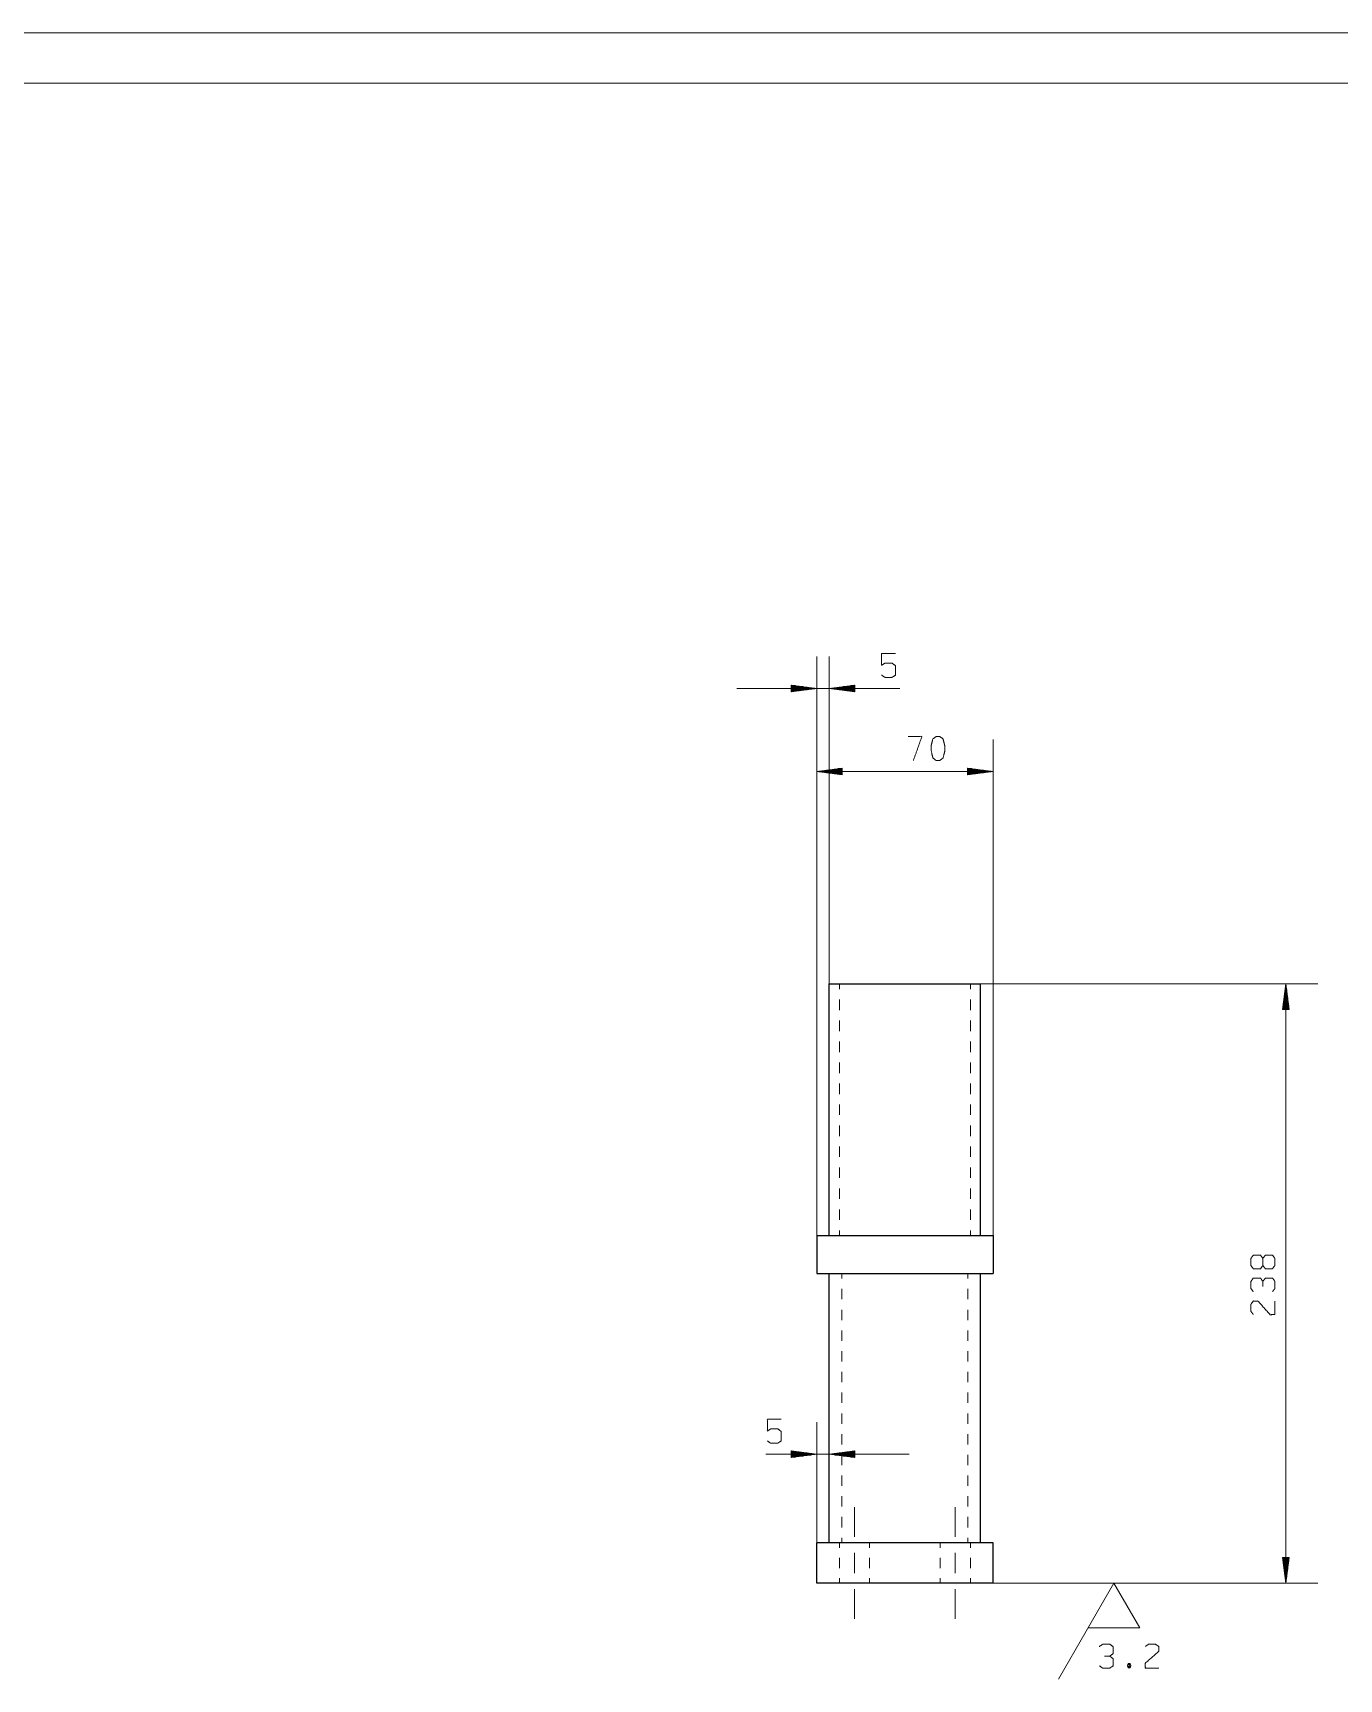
# Model space of a CAD drawing. Header units: millimetres. Extents: x 0 to 420, y 0 to 297.
# Drawn here: x 210 to 339.6, y 133.6 to 297 of the extents above; entities that cross this region are included whole.
import ezdxf

# ---------------------------------------------------------------- set-up
doc = ezdxf.new("R2010")
doc.units = ezdxf.units.MM
doc.layers.add('101', color=7, linetype='Continuous', true_color=0xffffff)

msp = doc.modelspace()

# ---------------------------------------------------------------- linework, layer by layer
at = {"layer": '101', "color": 133, "linetype": 'Continuous', "lineweight": 18}
for p, q in [((420, 297), (0, 297)), ((415, 292), (25, 292))]:
    msp.add_line(p, q, dxfattribs=at)
at = {"layer": '101', "color": 22, "linetype": 'Continuous', "lineweight": 18}
for p, q in [((287.8, 177.6), (287.8, 235.1)), ((289.05, 202.6), (289.05, 235.1)), ((285.26, 232.26), (285.26, 231.59)), ((287.8, 231.92), (285.26, 232.26)), ((285.26, 232.25), (285.3, 232.25)), ((285.26, 232.25), (285.3, 232.25)), ((285.26, 232.2), (285.68, 232.2)), ((285.26, 232.15), (286.07, 232.15)), ((285.26, 232.1), (286.45, 232.1)), ((291.59, 232.26), (289.05, 231.92)), ((291.59, 232.1), (290.41, 232.1)), ((291.59, 232.15), (290.79, 232.15)), ((291.59, 232.2), (291.18, 232.2)), ((291.59, 232.25), (291.56, 232.25)), ((291.59, 232.25), (291.56, 232.25)), ((291.59, 231.59), (291.59, 232.26)), ((296.04, 231.92), (279.87, 231.92)), ((285.26, 232.05), (286.84, 232.05)), ((285.26, 232), (287.23, 232)), ((285.26, 231.95), (287.61, 231.95)), ((285.26, 231.59), (287.8, 231.92)), ((285.26, 231.9), (287.61, 231.9)), ((285.26, 231.85), (287.23, 231.85)), ((285.26, 231.8), (286.84, 231.8)), ((285.26, 231.75), (286.45, 231.75)), ((285.26, 231.7), (286.07, 231.7)), ((285.26, 231.64), (285.68, 231.64)), ((285.26, 231.59), (285.3, 231.59)), ((285.26, 231.59), (285.3, 231.59)), ((289.05, 231.92), (291.59, 231.59)), ((291.59, 231.95), (289.25, 231.95)), ((291.59, 231.9), (289.25, 231.9)), ((291.59, 232), (289.63, 232)), ((291.59, 231.85), (289.63, 231.85)), ((291.59, 232.05), (290.02, 232.05)), ((291.59, 231.8), (290.02, 231.8)), ((291.59, 231.75), (290.41, 231.75)), ((291.59, 231.7), (290.79, 231.7)), ((291.59, 231.64), (291.18, 231.64)), ((291.59, 231.59), (291.56, 231.59)), ((291.59, 231.59), (291.56, 231.59)), ((287.8, 177.6), (287.8, 226.85)), ((305.3, 177.6), (305.3, 226.85)), ((290.34, 224.01), (287.8, 223.68)), ((290.34, 223.91), (289.54, 223.91)), ((290.34, 223.96), (289.93, 223.96)), ((290.34, 224.01), (290.31, 224.01)), ((290.34, 224.01), (290.31, 224.01)), ((290.34, 223.34), (290.34, 224.01)), ((302.76, 224.01), (302.8, 224.01)), ((302.76, 224.01), (302.8, 224.01)), ((305.3, 223.68), (302.76, 224.01)), ((302.76, 224.01), (302.76, 223.34)), ((302.76, 223.96), (303.18, 223.96)), ((302.76, 223.91), (303.57, 223.91)), ((287.8, 223.68), (290.34, 223.34)), ((305.3, 223.68), (287.8, 223.68)), ((290.34, 223.7), (288, 223.7)), ((290.34, 223.65), (288, 223.65)), ((290.34, 223.76), (288.38, 223.76)), ((290.34, 223.6), (288.38, 223.6)), ((290.34, 223.81), (288.77, 223.81)), ((290.34, 223.55), (288.77, 223.55)), ((290.34, 223.86), (289.16, 223.86)), ((290.34, 223.5), (289.16, 223.5)), ((290.34, 223.45), (289.54, 223.45)), ((290.34, 223.4), (289.93, 223.4)), ((290.34, 223.35), (290.31, 223.35)), ((290.34, 223.35), (290.31, 223.35)), ((302.76, 223.86), (303.95, 223.86)), ((302.76, 223.81), (304.34, 223.81)), ((302.76, 223.76), (304.73, 223.76)), ((302.76, 223.7), (305.11, 223.7)), ((302.76, 223.34), (305.3, 223.68)), ((302.76, 223.65), (305.11, 223.65)), ((302.76, 223.6), (304.73, 223.6)), ((302.76, 223.55), (304.34, 223.55)), ((302.76, 223.5), (303.95, 223.5)), ((302.76, 223.45), (303.57, 223.45)), ((302.76, 223.4), (303.18, 223.4)), ((302.76, 223.35), (302.8, 223.35)), ((302.76, 223.35), (302.8, 223.35)), ((304.05, 202.6), (337.55, 202.6)), ((334.37, 202.6), (334.04, 200.06)), ((334.19, 200.06), (334.19, 201.25)), ((334.25, 200.06), (334.25, 201.63)), ((334.3, 200.06), (334.3, 202.02)), ((334.35, 200.06), (334.35, 202.41)), ((334.37, 143.1), (334.37, 202.6)), ((334.71, 200.06), (334.37, 202.6)), ((334.4, 200.06), (334.4, 202.41)), ((334.45, 200.06), (334.45, 202.02)), ((334.5, 200.06), (334.5, 201.63)), ((334.55, 200.06), (334.55, 201.25)), ((334.04, 200.06), (334.04, 200.09)), ((334.04, 200.06), (334.04, 200.09)), ((334.04, 200.06), (334.71, 200.06)), ((334.09, 200.06), (334.09, 200.48)), ((334.14, 200.06), (334.14, 200.86)), ((334.6, 200.06), (334.6, 200.86)), ((334.65, 200.06), (334.65, 200.48)), ((334.7, 200.06), (334.7, 200.09)), ((334.7, 200.06), (334.7, 200.09)), ((287.8, 147.1), (287.8, 159.07)), ((296.99, 155.9), (282.74, 155.9)), ((287.8, 155.9), (285.26, 156.23)), ((285.26, 156.23), (285.26, 155.56)), ((285.26, 156.23), (285.3, 156.23)), ((285.26, 156.23), (285.3, 156.23)), ((285.26, 156.18), (285.68, 156.18)), ((285.26, 156.13), (286.07, 156.13)), ((285.26, 156.08), (286.45, 156.08)), ((285.26, 156.03), (286.84, 156.03)), ((285.26, 155.97), (287.23, 155.97)), ((285.26, 155.92), (287.61, 155.92)), ((285.26, 155.56), (287.8, 155.9)), ((285.26, 155.87), (287.61, 155.87)), ((285.26, 155.82), (287.23, 155.82)), ((285.26, 155.77), (286.84, 155.77)), ((285.26, 155.72), (286.45, 155.72)), ((285.26, 155.67), (286.07, 155.67)), ((285.26, 155.62), (285.68, 155.62)), ((285.26, 155.57), (285.3, 155.57)), ((285.26, 155.57), (285.3, 155.57)), ((291.59, 156.23), (289.05, 155.9)), ((289.05, 155.9), (291.59, 155.56)), ((291.59, 155.92), (289.25, 155.92)), ((291.59, 155.87), (289.25, 155.87)), ((291.59, 155.97), (289.63, 155.97)), ((291.59, 155.82), (289.63, 155.82)), ((291.59, 156.03), (290.02, 156.03)), ((291.59, 155.77), (290.02, 155.77)), ((291.59, 156.08), (290.41, 156.08)), ((291.59, 155.72), (290.41, 155.72)), ((291.59, 156.13), (290.79, 156.13)), ((291.59, 155.67), (290.79, 155.67)), ((291.59, 156.18), (291.18, 156.18)), ((291.59, 155.62), (291.18, 155.62)), ((291.59, 156.23), (291.56, 156.23)), ((291.59, 156.23), (291.56, 156.23)), ((291.59, 155.57), (291.56, 155.57)), ((291.59, 155.57), (291.56, 155.57)), ((291.59, 155.56), (291.59, 156.23)), ((334.71, 145.64), (334.04, 145.64)), ((334.04, 145.64), (334.37, 143.1)), ((334.04, 145.64), (334.04, 145.61)), ((334.04, 145.64), (334.04, 145.61)), ((334.09, 145.64), (334.09, 145.22)), ((334.14, 145.64), (334.14, 144.84)), ((334.19, 145.64), (334.19, 144.45)), ((334.25, 145.64), (334.25, 144.06)), ((334.3, 145.64), (334.3, 143.68)), ((334.35, 145.64), (334.35, 143.29)), ((334.37, 143.1), (334.71, 145.64)), ((334.4, 145.64), (334.4, 143.29)), ((334.45, 145.64), (334.45, 143.68)), ((334.5, 145.64), (334.5, 144.06)), ((334.55, 145.64), (334.55, 144.45)), ((334.6, 145.64), (334.6, 144.84)), ((334.65, 145.64), (334.65, 145.22)), ((334.7, 145.64), (334.7, 145.61)), ((334.7, 145.64), (334.7, 145.61)), ((305.3, 143.1), (320.46, 143.1)), ((305.3, 143.1), (337.55, 143.1)), ((321.1, 143.1), (313.48, 143.1))]:
    msp.add_line(p, q, dxfattribs=at)
at = {"layer": '101', "color": 72, "linetype": 'Continuous', "lineweight": 25}
for p, q in [((289.05, 177.6), (289.05, 202.6)), ((289.05, 202.6), (304.05, 202.6)), ((304.05, 177.6), (304.05, 202.6)), ((287.8, 177.6), (287.8, 173.85)), ((287.8, 177.6), (305.3, 177.6)), ((305.3, 177.6), (305.3, 173.85)), ((287.8, 173.85), (305.3, 173.85)), ((289.05, 147.1), (289.05, 173.85)), ((304.05, 147.1), (304.05, 173.85)), ((305.3, 147.1), (287.8, 147.1)), ((287.8, 143.1), (287.8, 147.1)), ((305.3, 143.1), (305.3, 147.1)), ((305.3, 143.1), (287.8, 143.1))]:
    msp.add_line(p, q, dxfattribs=at)
at = {"layer": '101', "color": 53, "linetype": 'Continuous', "lineweight": 18}
for p, q in [((290.05, 202.08), (290.05, 202.6)), ((290.05, 199.99), (290.05, 201.04)), ((303.05, 202.08), (303.05, 202.6)), ((303.05, 199.99), (303.05, 201.04)), ((290.05, 197.91), (290.05, 198.95)), ((303.05, 197.91), (303.05, 198.95)), ((290.05, 195.83), (290.05, 196.87)), ((303.05, 195.83), (303.05, 196.87)), ((290.05, 193.74), (290.05, 194.79)), ((303.05, 193.74), (303.05, 194.79)), ((290.05, 191.66), (290.05, 192.7)), ((303.05, 191.66), (303.05, 192.7)), ((290.05, 189.58), (290.05, 190.62)), ((303.05, 189.58), (303.05, 190.62)), ((290.05, 187.49), (290.05, 188.54)), ((303.05, 187.49), (303.05, 188.54)), ((290.05, 185.41), (290.05, 186.45)), ((303.05, 185.41), (303.05, 186.45)), ((290.05, 183.33), (290.05, 184.37)), ((303.05, 183.33), (303.05, 184.37)), ((290.05, 181.24), (290.05, 182.29)), ((303.05, 181.24), (303.05, 182.29)), ((290.05, 179.16), (290.05, 180.2)), ((303.05, 179.16), (303.05, 180.2)), ((290.05, 177.6), (290.05, 178.12)), ((303.05, 177.6), (303.05, 178.12)), ((290.3, 173.33), (290.3, 173.85)), ((302.8, 173.33), (302.8, 173.85)), ((290.3, 171.28), (290.3, 172.31)), ((302.8, 171.28), (302.8, 172.31)), ((290.3, 169.22), (290.3, 170.25)), ((302.8, 169.22), (302.8, 170.25)), ((290.3, 167.16), (290.3, 168.19)), ((302.8, 167.16), (302.8, 168.19)), ((290.3, 165.1), (290.3, 166.13)), ((302.8, 165.1), (302.8, 166.13)), ((290.3, 163.05), (290.3, 164.07)), ((302.8, 163.05), (302.8, 164.07)), ((290.3, 160.99), (290.3, 162.02)), ((302.8, 160.99), (302.8, 162.02)), ((290.3, 158.93), (290.3, 159.96)), ((302.8, 158.93), (302.8, 159.96)), ((290.3, 156.87), (290.3, 157.9)), ((302.8, 156.87), (302.8, 157.9)), ((290.3, 154.82), (290.3, 155.84)), ((302.8, 154.82), (302.8, 155.84)), ((290.3, 152.76), (290.3, 153.79)), ((302.8, 152.76), (302.8, 153.79)), ((290.3, 150.7), (290.3, 151.73)), ((302.8, 150.7), (302.8, 151.73)), ((290.3, 148.64), (290.3, 149.67)), ((302.8, 148.64), (302.8, 149.67)), ((290.05, 147.1), (290.05, 146.6)), ((290.3, 147.1), (290.3, 147.61)), ((293.05, 146.6), (293.05, 147.1)), ((300.05, 147.1), (300.05, 146.6)), ((302.8, 147.1), (302.8, 147.61)), ((303.05, 146.6), (303.05, 147.1)), ((290.05, 145.6), (290.05, 144.6)), ((293.05, 144.6), (293.05, 145.6)), ((300.05, 145.6), (300.05, 144.6)), ((303.05, 144.6), (303.05, 145.6)), ((290.05, 143.6), (290.05, 143.1)), ((293.05, 143.1), (293.05, 143.6)), ((300.05, 143.6), (300.05, 143.1)), ((303.05, 143.1), (303.05, 143.6))]:
    msp.add_line(p, q, dxfattribs=at)
at = {"layer": '101', "color": 151, "linetype": 'Continuous', "lineweight": 18}
for p, q in [((291.55, 150.65), (291.55, 147.69)), ((301.55, 150.65), (301.55, 147.69)), ((291.55, 146.1), (291.55, 144.1)), ((301.55, 146.1), (301.55, 144.1)), ((291.55, 142.51), (291.55, 139.55)), ((301.55, 142.51), (301.55, 139.55))]:
    msp.add_line(p, q, dxfattribs=at)
at = {"layer": '101', "color": 163, "linetype": 'Continuous', "lineweight": 13}
for p, q in [((317.29, 143.1), (311.79, 133.58)), ((317.29, 143.1), (319.86, 138.65)), ((319.86, 138.65), (314.72, 138.65))]:
    msp.add_line(p, q, dxfattribs=at)
at = {"layer": '101', "color": 72, "linetype": 'Continuous', "lineweight": 18}
msp.add_line((318.73, 135.11), (318.89, 134.69), dxfattribs=at)
for points, knots in [([(294.24, 233.24), (294.58, 233.02), (295.27, 233.02), (295.61, 233.24), (295.61, 234.19), (295.27, 234.44), (294.58, 234.44), (294.24, 234.22), (294.24, 235.39), (295.61, 235.39)], [0, 0, 0.062229, 0.168345, 0.230571, 0.376815, 0.441265, 0.54738, 0.609609, 0.79049, 1, 1]), ([(297.39, 224.77), (298.24, 227.15), (296.89, 227.15)], [0, 0, 0.65247, 1, 1]), ([(300, 224.77), (300.34, 225.02), (300.51, 225.72), (300.51, 226.2), (300.34, 226.92), (300, 227.15), (299.66, 227.15), (299.33, 226.92), (299.15, 226.2), (299.17, 225.72), (299.33, 225.02), (299.66, 224.77), (300, 224.77)], [0, 0, 0.067524, 0.183971, 0.260582, 0.380942, 0.446139, 0.500306, 0.565503, 0.685863, 0.762527, 0.87831, 0.945833, 1, 1]), ([(332.08, 174.64), (331.85, 174.32), (331.13, 174.32), (330.9, 174.64), (330.9, 175.33), (331.13, 175.67), (331.85, 175.67), (332.08, 175.33), (332.08, 174.64), (332.33, 174.31), (333.03, 174.31), (333.28, 174.64), (333.28, 175.33), (333.05, 175.67), (332.33, 175.67), (332.08, 175.33)], [0, 0, 0.047574, 0.136085, 0.183659, 0.267814, 0.317166, 0.405677, 0.455028, 0.539183, 0.590297, 0.675755, 0.726868, 0.811024, 0.860375, 0.948886, 1, 1]), ([(332.08, 173.05), (331.85, 173.39), (331.13, 173.39), (330.9, 173.05), (330.9, 172.36), (331.13, 172.03)], [0, 0, 0.153874, 0.429851, 0.583726, 0.846126, 1, 1]), ([(333.05, 172.05), (333.28, 172.36), (333.28, 173.05), (333.05, 173.39), (332.33, 173.39), (332.08, 173.05), (332.08, 172.54)], [0, 0, 0.124118, 0.343687, 0.472445, 0.703375, 0.836731, 1, 1]), ([(331.13, 169.77), (330.9, 170.09), (330.9, 170.78), (331.13, 171.11), (331.6, 171.11), (332.8, 169.75), (333.28, 169.77), (333.28, 171.11)], [0, 0, 0.069692, 0.192977, 0.265273, 0.350228, 0.674739, 0.759753, 1, 1]), ([(282.9, 157.22), (283.24, 156.99), (283.93, 156.99), (284.26, 157.22), (284.26, 158.17), (283.93, 158.42), (283.24, 158.42), (282.9, 158.19), (282.9, 159.37), (284.26, 159.37)], [0, 0, 0.062227, 0.168342, 0.230571, 0.376816, 0.441267, 0.547382, 0.609609, 0.79049, 1, 1]), ([(316.88, 135.86), (317.21, 136.09), (317.21, 136.81), (316.88, 137.04), (316.19, 137.04), (315.85, 136.81)], [0, 0, 0.153876, 0.429852, 0.583729, 0.846124, 1, 1]), ([(315.87, 134.89), (316.19, 134.66), (316.88, 134.66), (317.21, 134.89), (317.21, 135.61), (316.88, 135.86), (316.36, 135.86)], [0, 0, 0.124123, 0.343688, 0.472448, 0.703378, 0.836735, 1, 1]), ([(320.42, 136.81), (320.74, 137.04), (321.43, 137.04), (321.76, 136.81), (321.76, 136.34), (320.4, 135.14), (320.42, 134.66), (321.76, 134.66)], [0, 0, 0.069691, 0.192976, 0.265274, 0.350227, 0.67474, 0.759752, 1, 1]), ([(318.73, 134.69), (318.89, 134.69), (318.98, 134.91), (318.89, 135.11), (318.73, 135.11), (318.64, 134.91), (318.73, 134.69), (318.89, 135.11)], [0, 0, 0.09398, 0.236785, 0.365957, 0.459936, 0.589108, 0.731913, 1, 1])]:
    msp.add_open_spline(points, degree=1, knots=knots, dxfattribs=at)

doc.saveas('drawing.dxf')
